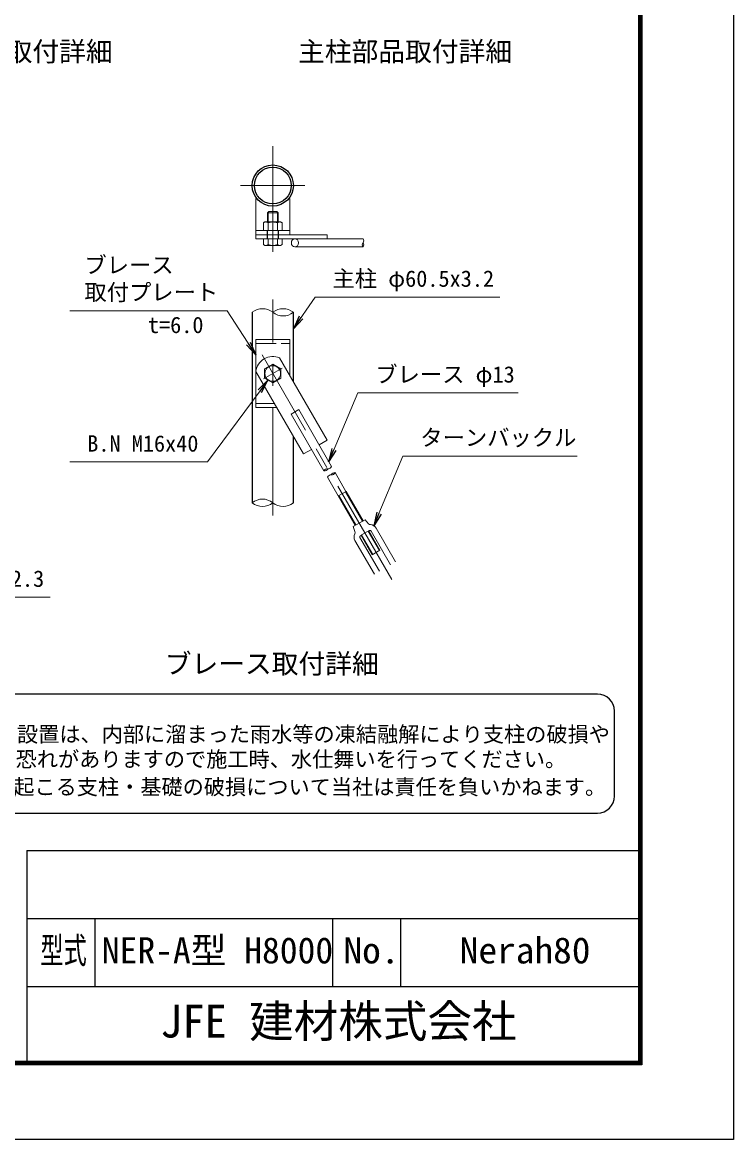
# Model space of a CAD drawing. Units: millimetres, scale not verified. Extents: x -8400 to 8400, y -5940 to 5940.
# Drawn here: x 4214 to 8400, y -5940 to 632 of the extents above; entities that cross this region are included whole.
import ezdxf
from ezdxf.enums import TextEntityAlignment as Align

# ---------------------------------------------------------------- set-up
doc = ezdxf.new("R2010")
doc.units = ezdxf.units.MM
doc.header["$LTSCALE"] = 20
doc.linetypes.add('DASHED', pattern=[7.5, 6, -1.5])
doc.linetypes.add('USER1', pattern=[50.8, 31.75, -6.35, 6.35, -6.35])
for name, color, linetype, lineweight in [('0-0_D-TTL-TXT', 7, 'Continuous', 25), ('0-3_D-STR1', 1, 'Continuous', 25), ('0-4_D-STR-DIM', 7, 'Continuous', 13), ('0-A_D-STR3', 3, 'Continuous', 13), ('0-C_D-BMK', 2, 'USER1', 13), ('0-D_D-STR-TXT', 7, 'Continuous', 13), ('0-E_D-TTL', 7, 'Continuous', 25)]:
    doc.layers.add(name, color=color, linetype=linetype, lineweight=lineweight)
doc.layers.add('0-5_0', color=7, linetype='Continuous')
doc.styles.add('ＭＳ ゴシック', font='')
doc.styles.get('ＭＳ ゴシック').set_extended_font_data('MS Gothic')

# ---------------------------------------------------------------- blocks, each defined once
blk = doc.blocks.new('_Open')
at = {"layer": '0-5_0'}
blk.add_line((-20, 3.333), (0, 0), dxfattribs=at)
blk.add_lwpolyline([(-20, -3.333), (0, 0), (-20, 0)], dxfattribs=at)

msp = doc.modelspace()

# ---------------------------------------------------------------- linework, layer by layer
at = {"layer": '0-0_D-TTL-TXT', "color": 2}
for p, q in [((7598.61, -3319.06), (2707.51, -3319.06)), ((7698.61, -3919.06), (7698.61, -3419.06)), ((2707.51, -4019.06), (7598.61, -4019.06))]:
    msp.add_line(p, q, dxfattribs=at)
for centre, start, end in [((7598.61, -3419.06), 0, 90), ((7598.61, -3919.06), 270, 0)]:
    msp.add_arc(centre, 100, start, end, dxfattribs=at)
at = {"layer": '0-3_D-STR1'}
for p, q in [((5567.11, -1073.83), (5567.4, -2193.83)), ((5809.11, -1483.28), (5809.11, -1073.83)), ((5809.11, -2193.83), (5809.11, -1803.28))]:
    msp.add_line(p, q, dxfattribs=at)
for radius in [121, 108.2]:
    msp.add_circle((5688.11, -328.05), radius, dxfattribs=at)
at = {"layer": '0-4_D-STR-DIM'}
for centre, radius, start, end in [((6204.13, -653.05), 19.06, 320.97547, 39.02453), ((6233.75, -677.05), 19.07, 140.99153, 219.00847), ((6204.12, -677.05), 19.07, 320.99153, 39.00847), ((5627.61, -1148.48), 96.08, 50.97549, 129.02451), ((5748.61, -1148.48), 96.08, 50.97549, 129.02451), ((5748.61, -999.18), 96.08, 230.97549, 309.02451), ((6009.07, -2015.6), 21.91, 83.60739, 156.39261), ((5991.43, -1985.06), 21.91, 263.60739, 336.39261), ((6029.85, -2051.6), 21.9, 83.59227, 156.40773), ((6013.95, -1972.06), 21.9, 263.59227, 336.40773), ((6052.37, -2038.6), 21.91, 83.60739, 156.39261), ((6034.73, -2008.06), 21.91, 263.60739, 336.39261), ((5627.76, -2268.11), 95.71, 50.9058, 129.0942), ((5627.76, -2119.55), 95.71, 230.9058, 309.0942), ((5748.61, -2119.18), 96.08, 230.97547, 309.02453)]:
    msp.add_arc(centre, radius, start, end, dxfattribs=at)
at = {"layer": '0-A_D-STR3'}
for p, q in [((5588.11, -617.05), (5588.11, -405.05)), ((5588.11, -405.05), (5594.77, -405.05)), ((5781.45, -405.05), (5788.11, -405.05)), ((5588.83, -617.05), (5588.83, -641.05)), ((5588.83, -641.05), (6218.94, -641.05)), ((5632.69, -641.05), (5743.54, -641.05)), ((5632.69, -641.05), (5632.69, -675.6)), ((5660.4, -641.05), (5660.4, -675.6)), ((5715.83, -641.05), (5715.83, -675.6)), ((5743.54, -641.05), (5743.54, -675.6)), ((5642.11, -681.05), (5632.69, -675.6)), ((5642.11, -681.05), (5734.11, -681.05)), ((5734.11, -681.05), (5743.54, -675.6)), ((5818.11, -689.05), (6218.94, -689.05)), ((5588.11, -1633.83), (5588.11, -1233.83)), ((5588.11, -1233.83), (5788.11, -1233.83)), ((5788.11, -1446.9), (5788.11, -1233.83)), ((5727.39, -1341.74), (6007.39, -1826.71)), ((5588.83, -1421.74), (5868.83, -1906.71)), ((5588.11, -1633.83), (5711.28, -1633.83)), ((5795.6, -1671.86), (5840.63, -1645.86)), ((5795.6, -1671.86), (5840.63, -1645.86)), ((5988.99, -2006.83), (5795.6, -1671.86)), ((6034.02, -1980.83), (5840.63, -1645.86)), ((5960.63, -1853.71), (6007.39, -1826.71)), ((5868.83, -1906.71), (5915.6, -1879.71)), ((6118.59, -2127.3), (6054.81, -2016.83)), ((6073.56, -2153.3), (6009.77, -2042.83)), ((6073.21, -2153.5), (6118.94, -2127.1)), ((6073.21, -2153.5), (6173.21, -2326.71)), ((6076.67, -2151.5), (6176.67, -2324.71)), ((6115.47, -2129.1), (6215.47, -2302.31)), ((6118.94, -2127.1), (6218.94, -2300.31)), ((6161.43, -2333.51), (6171.24, -2363.88)), ((6204.09, -2387.4), (6256.05, -2357.4)), ((6249.47, -2361.2), (6315.47, -2475.51)), ((6252.94, -2359.2), (6318.94, -2473.51)), ((6381.59, -2558.84), (6266.98, -2360.33)), ((6411.04, -2541.84), (6296.43, -2343.33)), ((6286.33, -2613.84), (6171.72, -2415.33)), ((6315.78, -2596.84), (6201.16, -2398.33)), ((6207.21, -2385.6), (6273.21, -2499.91)), ((6210.67, -2383.6), (6276.67, -2497.91)), ((6273.21, -2499.91), (6318.94, -2473.51)), ((6275.29, -2498.71), (6316.86, -2474.71))]:
    msp.add_line(p, q, dxfattribs=at)
at = {"layer": '0-A_D-STR3', "linetype": 'DASHED'}
for p, q in [((5656.11, -489.05), (5664.11, -481.05)), ((5656.11, -489.05), (5720.11, -489.05)), ((5656.11, -541.05), (5656.11, -489.05)), ((5660.91, -541.05), (5660.91, -484.25)), ((5664.11, -481.05), (5712.11, -481.05)), ((5720.11, -489.05), (5712.11, -481.05)), ((5715.31, -541.05), (5715.31, -484.25)), ((5720.11, -541.05), (5720.11, -489.05)), ((5734.11, -541.05), (5642.11, -541.05)), ((5660.4, -593.05), (5660.4, -546.49)), ((5715.83, -593.05), (5715.83, -546.49)), ((5588.11, -593.05), (5788.11, -593.05)), ((5743.54, -593.05), (5632.69, -593.05)), ((5654.11, -617.05), (5654.11, -593.05)), ((5654.11, -641.05), (5654.11, -617.05)), ((5656.11, -641.05), (5656.11, -593.05)), ((5720.11, -641.05), (5720.11, -593.05)), ((5722.11, -617.05), (5722.11, -593.05)), ((5722.11, -641.05), (5722.11, -617.05)), ((5588.11, -1257.83), (5788.11, -1257.83)), ((5588.11, -1609.83), (5697.43, -1609.83))]:
    msp.add_line(p, q, dxfattribs=at)
at = {"layer": '0-A_D-STR3'}
for points in [[(5588.11, -617.05), (5788.11, -617.05), (5788.11, -405.05)], [(5588.11, -617.05), (6007.39, -617.05), (6007.39, -641.05)], [(6161.43, -2333.51), (6230.71, -2293.51), (6252.11, -2317.19)]]:
    msp.add_lwpolyline(points, dxfattribs=at)
at = {"layer": '0-A_D-STR3', "linetype": 'DASHED'}
for points in [[(5632.69, -593.05), (5632.69, -546.49), (5642.11, -541.05)], [(5743.54, -593.05), (5743.54, -546.49), (5734.11, -541.05)]]:
    msp.add_lwpolyline(points, dxfattribs=at)
at = {"layer": '0-A_D-STR3'}
msp.add_lwpolyline([(5640.11, -1461.41), (5688.11, -1489.12), (5736.11, -1461.41), (5736.11, -1405.98), (5688.11, -1378.27), (5640.11, -1405.98)], close=True, dxfattribs=at)
msp.add_circle((5688.11, -1433.7), 46, dxfattribs=at)
at = {"layer": '0-A_D-STR3', "linetype": 'DASHED'}
for centre, radius, start, end in [((5646.54, -566.74), 24.54, 55.61587, 124.38413), ((5688.11, -633.91), 91.71, 72.41211, 107.58789), ((5729.68, -566.74), 24.54, 55.61587, 124.38413)]:
    msp.add_arc(centre, radius, start, end, dxfattribs=at)
at = {"layer": '0-A_D-STR3'}
for centre, radius, start, end in [((5646.54, -655.35), 24.54, 235.61585, 304.38414), ((5688.11, -588.18), 91.71, 252.41211, 287.58789), ((5729.68, -655.35), 24.54, 235.61586, 304.38415), ((5688.11, -1433.7), 100, 66.8699, 173.1301), ((6156.01, -2368.79), 16, 333.88112, 17.90075), ((6263.98, -2306.46), 16, 222.09925, 266.11888), ((6260.05, -2364.33), 8, 30, 120), ((6260.05, -2364.33), 42, 30, 86.11888), ((6208.09, -2394.33), 42, 153.88112, 210), ((6208.09, -2394.33), 8, 120, 210)]:
    msp.add_arc(centre, radius, start, end, dxfattribs=at)
msp.add_ellipse((5818.11, -665.05), major_axis=(0, 24), ratio=0.866025, dxfattribs=at)
at = {"layer": '0-C_D-BMK'}
for p, q in [((5688.11, -97.1), (5688.11, -717.32)), ((5498.61, -328.05), (5877.62, -328.05)), ((5688.11, -2268.21), (5688.11, -999.18)), ((6388.03, -2645.98), (5624.99, -1324.37)), ((5632.59, -1465.76), (5743.64, -1401.64))]:
    msp.add_line(p, q, dxfattribs=at)
at = {"layer": '0-D_D-STR-TXT'}
for points in [[(7024.81, -984.5), (5937.66, -984.5), (5810.25, -1169.07)], [(4494.36, -1064.5), (5418.76, -1064.5), (5587.02, -1322.69)], [(4494.36, -1954.14), (5303.33, -1954.14), (5658.2, -1474.15)], [(7132.37, -1547.96), (6189.3, -1547.96), (6017.09, -1952.3)], [(7480.06, -1919.47), (6454.2, -1919.47), (6283.05, -2326.84)], [(4377.68, -2749.27), (3290.53, -2749.27), (3036.5, -2195.65)]]:
    msp.add_lwpolyline(points, dxfattribs=at)
at = {"layer": '0-E_D-TTL'}
for p, q in [((4240, -4240), (4240, -5480)), ((4240, -4240), (7840, -4240)), ((4240, -4640), (7840, -4640)), ((4640, -4640), (4640, -5040)), ((6040, -4640), (6040, -5040)), ((6440, -4640), (6440, -5040)), ((4240, -5040), (7840, -5040))]:
    msp.add_line(p, q, dxfattribs=at)
at = {"layer": '0-E_D-TTL', "color": 2}
msp.add_lwpolyline([(-8400, 5940), (8400, 5940), (8400, -5940), (-8400, -5940)], close=True, dxfattribs=at)
at = {"layer": '0-E_D-TTL'}
for points in [[(-7860, 5500), (7860, 5500), (7860, -5500), (-7860, -5500)], [(-7855, 5495), (7855, 5495), (7855, -5495), (-7855, -5495)], [(-7850, 5490), (7850, 5490), (7850, -5490), (-7850, -5490)], [(-7845, 5485), (7845, 5485), (7845, -5485), (-7845, -5485)], [(-7840, 5480), (7840, 5480), (7840, -5480), (-7840, -5480)]]:
    msp.add_lwpolyline(points, close=True, dxfattribs=at)

# ---------------------------------------------------------------- block references
at = {"layer": '0-D_D-STR-TXT', "xscale": 4, "yscale": 4}
for p, rotation in [((5809.11, -1170.71), 235.38271), ((5588.11, -1324.37), 303.09206), ((5659.39, -1472.54), 53.52312), ((6016.3, -1954.14), 246.92963), ((6282.27, -2328.69), 247.21096)]:
    msp.add_blockref('_Open', p, dxfattribs=dict(at, rotation=rotation))

# ---------------------------------------------------------------- texts
at = {"layer": '0-0_D-TTL-TXT', "style": 'ＭＳ ゴシック'}
for s, height, p in [('端柱部品取付詳細', 115.4, (3486.35, 367.87)), ('主柱部品取付詳細', 115.4, (5836.76, 367.87)), ('ブレース取付詳細', 115.4, (5052.11, -3232.93)), ('凍結の恐れがある場所への設置は、内部に溜まった雨水等の凍結融解により支柱の破損や', 91.35, (2687.88, -3628.42)), ('コンクリート基礎の破損の恐れがありますので施工時、水仕舞いを行ってください。', 91.35, (2679.66, -3775.26)), ('施工による水仕舞い不備で起こる支柱・基礎の破損について当社は責任を負いかねます。 ', 91.35, (2665.67, -3938.25)), ('NER-A型 H8000', 153.9, (4681.87, -4949.61)), ('JFE 建材株式会社', 192.4, (5024.76, -5397.01))]:
    msp.add_text(s, height=height, dxfattribs=at).set_placement(p, align=Align.BOTTOM_LEFT)
for s, width, p in [('型式', 0.65, (4320.53, -4949.61)), ('No.', 1.05, (6104, -4949.61)), ('Nerah80', 1.05, (6788, -4949.61))]:
    msp.add_text(s, height=153.9, dxfattribs=dict(at, width=width)).set_placement(p, align=Align.BOTTOM_LEFT)
at = {"layer": '0-D_D-STR-TXT', "style": 'ＭＳ ゴシック'}
for s, p in [('ブレース', (4579.57, -872.47)), ('主柱 φ60.5x3.2', (6039.5, -952.47)), ('取付プレート', (4579.57, -1032.47)), ('t=6.0', (4953.16, -1224.79)), ('ブレース φ13', (6291.15, -1515.94)), ('ターンバックル', (6556.05, -1887.44)), ('B.N M16x40', (4596.21, -1922.12)), ('控柱 φ60.5x2.3', (3392.38, -2717.25))]:
    msp.add_text(s, height=96.19, dxfattribs=at).set_placement(p, align=Align.BOTTOM_LEFT)

doc.saveas('drawing.dxf')
